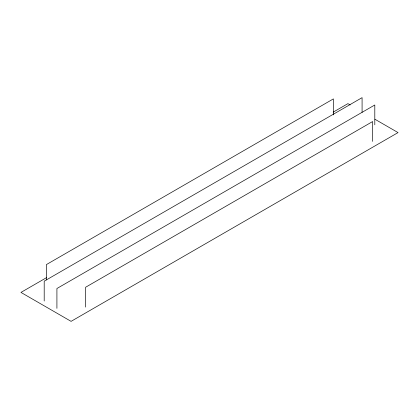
<?xml version="1.0" encoding="UTF-8"?>
<svg xmlns="http://www.w3.org/2000/svg" width="419" height="419" viewBox="0 0 419 419"><rect width="100%" height="100%" fill="white"/><g stroke="black" fill="none" stroke-linecap="round" stroke-linejoin="round"><path stroke-width="0.63" d="M46.451 277.692L20.95 292.415L71.083 321.357L398.05 132.587L374.953 119.253M333.184 112.145L347.917 103.64L350.169 104.944M374.801 124.815L374.801 104.986L56.916 288.513L56.916 308.353M372.622 141.386L372.622 121.552L85.617 287.251L85.617 307.085M362.084 112.355L362.084 97.643L44.199 281.17L44.199 301.015M333.383 114.895L333.383 98.9L46.378 264.599L46.378 279.955"/></g></svg>
